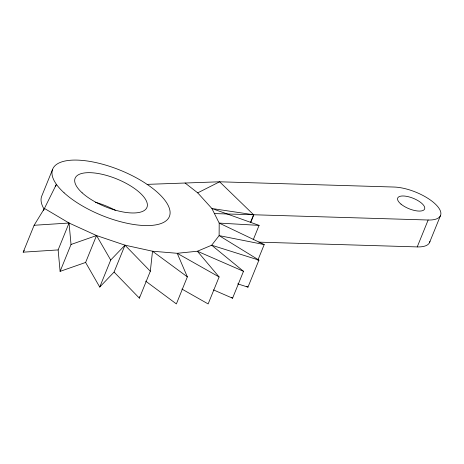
<?xml version="1.0" encoding="UTF-8"?>
<svg xmlns="http://www.w3.org/2000/svg" width="464" height="464" viewBox="0 0 464 464"><rect width="100%" height="100%" fill="white"/><g stroke="black" fill="none" stroke-linecap="round" stroke-linejoin="round"><path stroke-width="0.7" d="M185.09 183.019L197.716 192.862L211.891 208.51L219.194 223.091L219.118 235.608L211.683 245.212L197.386 251.239L177.207 253.292L152.517 251.221L125.002 245.172L114.08 272.066L139.391 298.161L139.548 296.728M139.391 298.161L150.319 271.249L152.517 251.221L187.357 276.863L176.372 303.914L145.655 281.126M52.49 169.65L41.569 196.545A62.982 24.406 22.1 0 0 43.86 208.713M43.633 210.401L44.434 208.435L69.055 223.022L58.133 249.916L23.2 252.167L34.121 225.272L44.434 208.435L56.405 184.324L55.605 186.296M150.319 271.249L125.002 245.172L96.535 235.55L85.614 262.45L60.105 271.376L71.027 244.482L69.055 223.022L34.121 225.272M85.614 262.45L99.731 287.065L110.705 260.037L125.002 245.172M213.469 289.89L232.574 298.207L243.496 271.307L197.386 251.239L219.107 276.956L208.15 303.932L181.905 289.049M250.421 222.639L253.622 214.762L219.611 181.795L147.111 184.37M250.641 222.645L253.837 214.768M253.222 239.807L259.086 225.376L211.891 208.51L253.622 214.762M257.81 260.316L264.207 244.569L219.194 223.091L259.086 225.376M237.707 283.864L247.967 287.135L258.941 260.107L219.118 235.608L264.207 244.569M258.831 242.144L417.229 246.912L428.15 220.011A31.732 12.296 22.1 0 0 435.568 204.264A31.732 12.296 22.1 0 0 394.145 187.044L219.611 181.795L197.716 192.862M429.519 242.602L440.44 215.702M23.2 252.167L24.302 250.363M99.731 287.065L114.08 272.066M71.027 244.482L96.535 235.55L110.705 260.037M214.432 213.585L428.15 220.011M258.941 260.107L211.683 245.212L243.496 271.307M69.055 223.022L96.535 235.55M219.107 276.956L177.207 253.292L187.357 276.863M246.744 286.375L247.967 287.135M231.455 297.291L232.574 298.207M58.133 249.916L60.105 271.376M429.908 241.373A31.732 12.296 22.1 0 1 417.229 246.912M95.456 202.269A38.756 15.016 22.1 0 1 115.345 210.308M401.006 204.125A14.535 5.632 22.1 0 0 424.108 209.757A14.535 5.632 22.1 0 0 408.326 196.707A14.535 5.632 22.1 0 0 401.006 204.125M64.084 192.804A62.982 24.406 22.1 0 0 165.555 221.2A62.982 24.406 22.1 0 0 103.472 164.471A62.982 24.406 22.1 0 0 64.084 192.804M82.14 192.809A38.756 15.016 22.1 0 0 144.582 210.285A38.756 15.016 22.1 0 0 106.384 175.375A38.756 15.016 22.1 0 0 82.14 192.809"/></g></svg>
